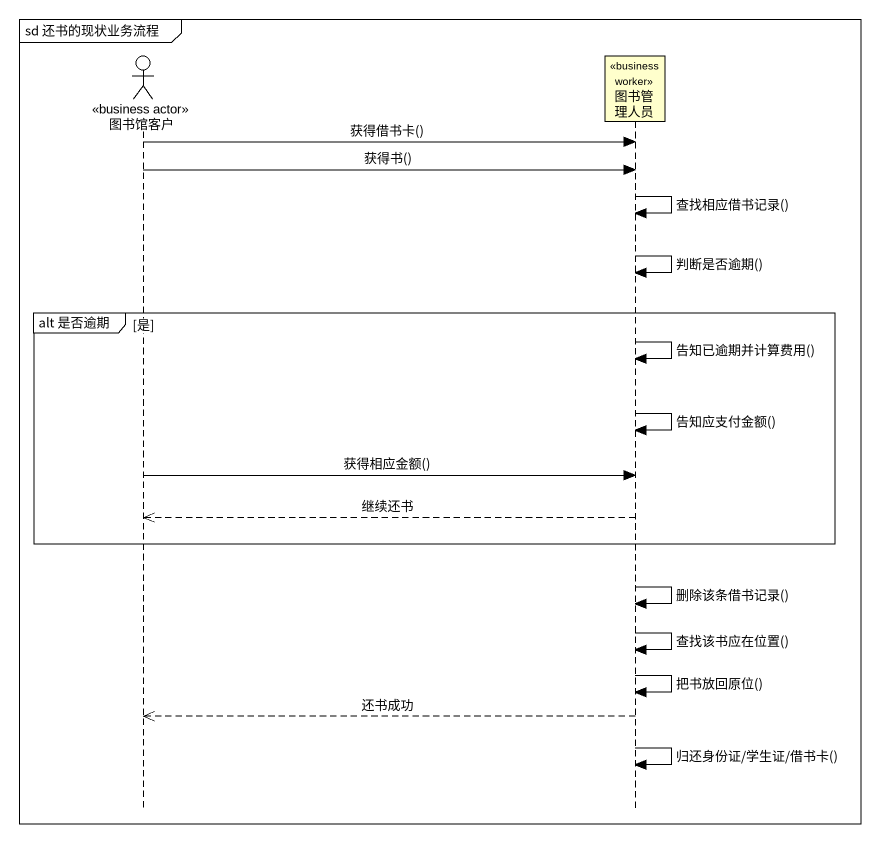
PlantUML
@startuml
mainframe sd 还书的现状业务流程
hide footbox
actor 图书馆客户 <<business actor>>
participant 图书管理人员 <<business worker>>

图书馆客户 -> 图书管理人员 : 获得借书卡()
图书馆客户 -> 图书管理人员 : 获得书()
图书管理人员 -> 图书管理人员 : 查找相应借书记录()
图书管理人员 -> 图书管理人员 : 判断是否逾期()
group alt 是否逾期 [是]
  图书管理人员 -> 图书管理人员 : 告知已逾期并计算费用()
  图书管理人员 -> 图书管理人员 : 告知应支付金额()
  图书馆客户 -> 图书管理人员 : 获得相应金额()
  图书管理人员 -->> 图书馆客户 : 继续还书
end
图书管理人员 -> 图书管理人员 : 删除该条借书记录()
图书管理人员 -> 图书管理人员 : 查找该书应在位置()
图书管理人员 -> 图书管理人员 : 把书放回原位()
图书管理人员 -->> 图书馆客户 : 还书成功
图书管理人员 -> 图书管理人员 : 归还身份证/学生证/借书卡()
@enduml
